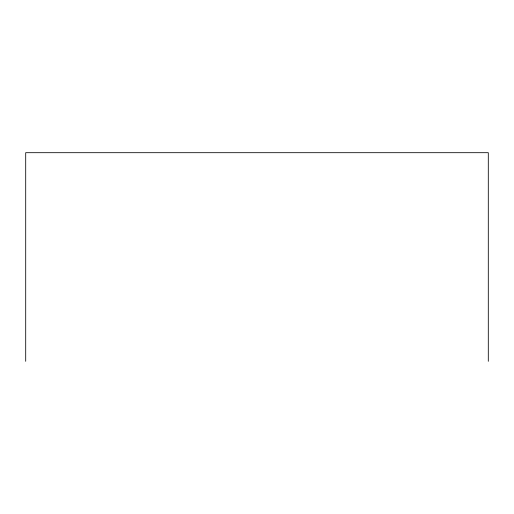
<?xml version="1.0" encoding="UTF-8"?>
<svg xmlns="http://www.w3.org/2000/svg" width="514" height="514" viewBox="0 0 514 514"><rect width="100%" height="100%" fill="white"/><g stroke="black" fill="none" stroke-linecap="round" stroke-linejoin="round"><path stroke-width="0.77" d="M488.3 361.31L488.3 152.69L25.7 152.69L25.7 361.31"/></g></svg>
